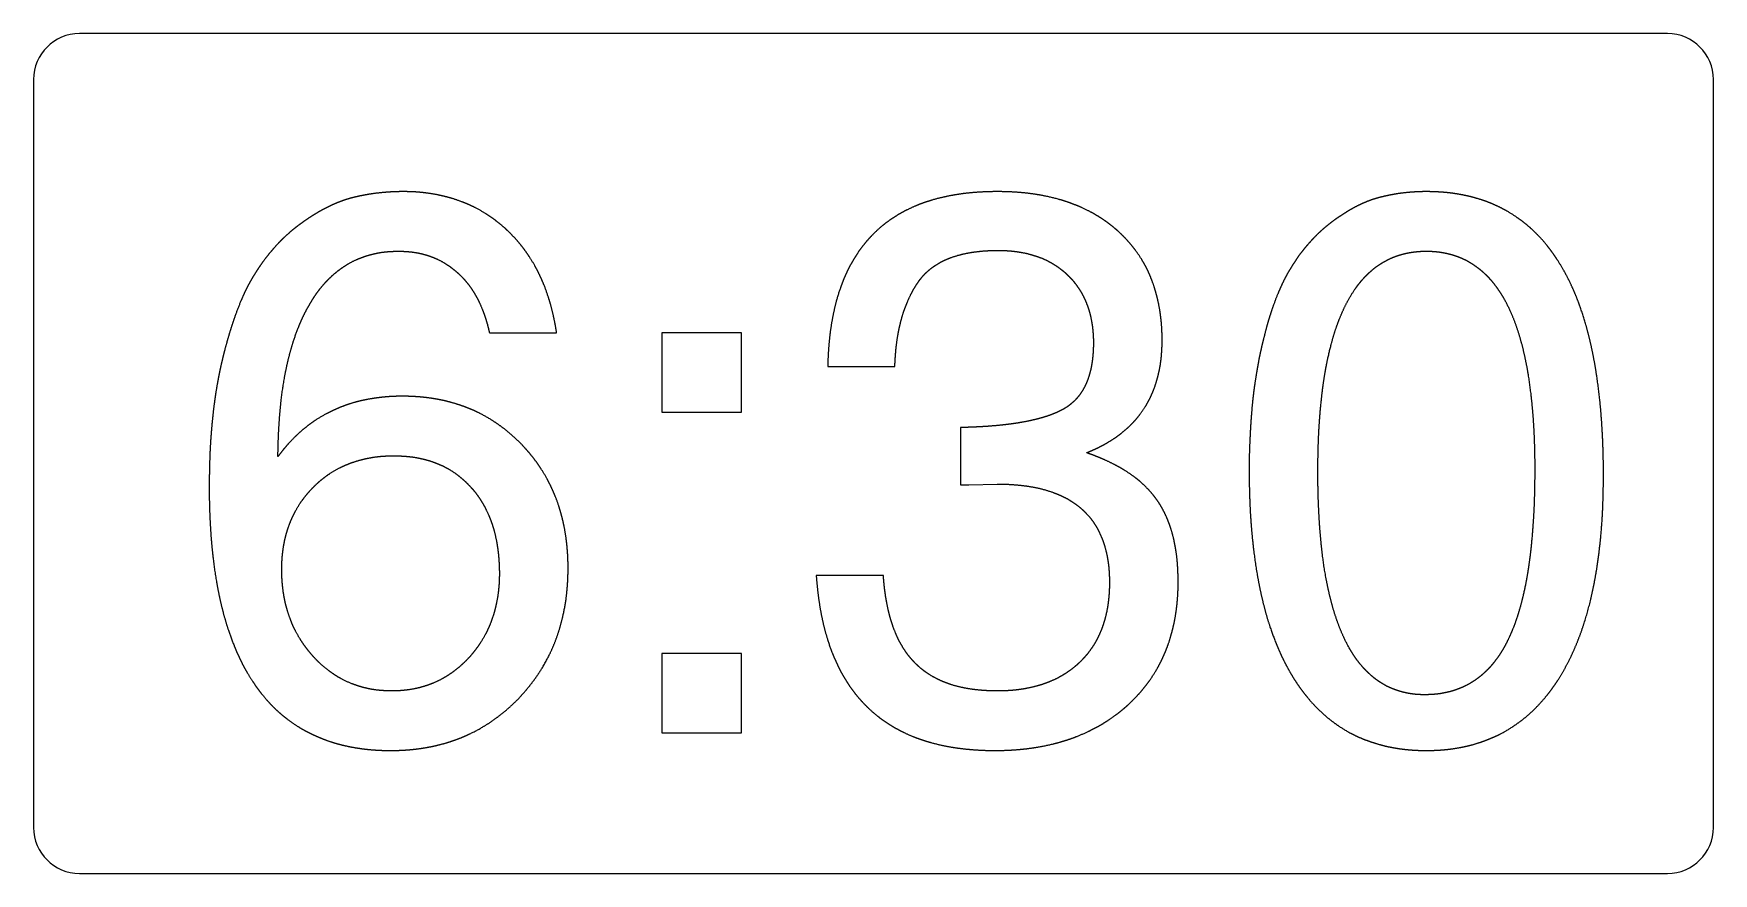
# Model space of a CAD drawing. Header units: metres. Extents: x -55 to 55, y -28 to 28.
import ezdxf

# ---------------------------------------------------------------- set-up
doc = ezdxf.new("R2010")
doc.units = ezdxf.units.M

msp = doc.modelspace()

# ---------------------------------------------------------------- linework, layer by layer
for p, q in [((52, 27.5, 2), (-52, 27.5, 2)), ((-55, 24.5, 2), (-55, -24.5, 2)), ((55, -24.5, 2), (55, 24.5, 2)), ((-25.15, 7.9, 2), (-20.75, 7.9, 2)), ((-13.85, 7.9, 2), (-13.85, 2.7, 2)), ((-8.65, 7.9, 2), (-13.85, 7.9, 2)), ((-8.65, 2.7, 2), (-8.65, 7.9, 2)), ((-3, 5.7, 2), (1.4, 5.7, 2)), ((-13.85, 2.7, 2), (-8.65, 2.7, 2)), ((5.7, 1.7, 2), (5.7, -2.05, 2)), ((5.7, -2.05, 2), (6.25, -2.05, 2)), ((6.25, -2.05, 2), (8.1, -2, 2)), ((0.65, -8, 2), (-3.75, -8, 2)), ((-13.85, -13.1, 2), (-13.85, -18.3, 2)), ((-8.65, -13.1, 2), (-13.85, -13.1, 2)), ((-8.65, -18.3, 2), (-8.65, -13.1, 2)), ((-13.85, -18.3, 2), (-8.65, -18.3, 2)), ((-52, -27.5, 2), (52, -27.5, 2))]:
    msp.add_line(p, q)
for centre, start, end in [((-52, 24.5, 2), 90, 180), ((52, 24.5, 2), 0, 90), ((-52, -24.5, 2), 180, 270), ((52, -24.5, 2), -90, 0)]:
    msp.add_arc(centre, 3, start, end)
for points, degree, knots in [([(-34.12, 16.75, 2), (-34.29, 16.71, 2), (-34.45, 16.66, 2), (-34.61, 16.61, 2), (-34.77, 16.55, 2), (-35.1, 16.43, 2), (-35.26, 16.36, 2), (-35.43, 16.29, 2), (-35.59, 16.21, 2), (-35.93, 16.04, 2), (-36.1, 15.95, 2), (-36.27, 15.86, 2), (-36.44, 15.76, 2), (-36.78, 15.55, 2), (-36.96, 15.43, 2), (-37.13, 15.32, 2), (-37.3, 15.2, 2), (-37.47, 15.07, 2)], 5, [0, 0, 0, 0, 0, 0, 0.225751, 0.225751, 0.225751, 0.225751, 0.465954, 0.465954, 0.465954, 0.465954, 0.723797, 0.723797, 0.723797, 0.723797, 1, 1, 1, 1, 1, 1]), ([(-30.8, 17.15, 2), (-31.14, 17.15, 2), (-31.48, 17.14, 2), (-31.83, 17.12, 2), (-32.17, 17.09, 2), (-32.83, 17.01, 2), (-33.16, 16.96, 2), (-33.48, 16.9, 2), (-33.81, 16.83, 2), (-34.12, 16.75, 2)], 5, [0, 0, 0, 0, 0, 0, 0.508587, 0.508587, 0.508587, 0.508587, 1, 1, 1, 1, 1, 1]), ([(-24.07, 14.7, 2), (-24.38, 14.98, 2), (-24.71, 15.25, 2), (-25.05, 15.5, 2), (-25.4, 15.72, 2), (-26.05, 16.09, 2), (-26.34, 16.23, 2), (-26.63, 16.37, 2), (-26.94, 16.48, 2), (-27.56, 16.7, 2), (-27.88, 16.79, 2), (-28.2, 16.87, 2), (-28.53, 16.94, 2), (-29.24, 17.06, 2), (-29.63, 17.11, 2), (-30.02, 17.14, 2), (-30.41, 17.15, 2), (-30.8, 17.15, 2)], 5, [0, 0, 0, 0, 0, 0, 0.285916, 0.285916, 0.285916, 0.285916, 0.506861, 0.506861, 0.506861, 0.506861, 0.733695, 0.733695, 0.733695, 0.733695, 1, 1, 1, 1, 1, 1]), ([(8.1, 17.15, 2), (7.52, 17.15, 2), (6.93, 17.13, 2), (6.35, 17.09, 2), (5.77, 17.03, 2), (5.2, 16.93, 2), (4.62, 16.81, 2), (3.84, 16.6, 2), (3.62, 16.53, 2), (3.41, 16.46, 2), (3.19, 16.39, 2), (2.98, 16.31, 2), (2.77, 16.22, 2), (2.19, 15.96, 2), (1.83, 15.78, 2), (1.49, 15.58, 2), (1.15, 15.36, 2), (0.82, 15.13, 2), (0.51, 14.87, 2), (0.01, 14.4, 2), (-0.19, 14.2, 2), (-0.39, 13.99, 2), (-0.57, 13.77, 2), (-0.75, 13.54, 2), (-0.92, 13.31, 2), (-1.15, 12.95, 2), (-1.23, 12.83, 2), (-1.3, 12.71, 2), (-1.37, 12.59, 2), (-1.44, 12.47, 2), (-1.51, 12.35, 2), (-1.69, 12, 2), (-1.8, 11.77, 2), (-1.9, 11.55, 2), (-2, 11.31, 2), (-2.09, 11.08, 2), (-2.17, 10.84, 2), (-2.47, 9.93, 2), (-2.64, 9.24, 2), (-2.78, 8.54, 2), (-2.88, 7.83, 2), (-2.94, 7.12, 2), (-2.98, 6.41, 2), (-3, 5.7, 2)], 7, [0, 0, 0, 0, 0, 0, 0, 0, 0.224004, 0.224004, 0.224004, 0.224004, 0.224004, 0.224004, 0.311673, 0.311673, 0.311673, 0.311673, 0.311673, 0.311673, 0.465863, 0.465863, 0.465863, 0.465863, 0.465863, 0.465863, 0.576279, 0.576279, 0.576279, 0.576279, 0.576279, 0.576279, 0.630211, 0.630211, 0.630211, 0.630211, 0.630211, 0.630211, 0.726495, 0.726495, 0.726495, 0.726495, 0.726495, 0.726495, 1, 1, 1, 1, 1, 1, 1, 1]), ([(16.03, 14.55, 2), (15.98, 14.59, 2), (15.94, 14.63, 2), (15.9, 14.66, 2), (15.85, 14.7, 2), (15.81, 14.74, 2), (15.49, 15.01, 2), (15.2, 15.23, 2), (14.89, 15.43, 2), (14.58, 15.63, 2), (14.26, 15.8, 2), (13.59, 16.13, 2), (13.24, 16.28, 2), (12.88, 16.42, 2), (12.51, 16.54, 2), (12.14, 16.65, 2), (11.17, 16.89, 2), (10.56, 17, 2), (9.95, 17.08, 2), (9.33, 17.13, 2), (8.72, 17.15, 2), (8.1, 17.15, 2)], 6, [0, 0, 0, 0, 0, 0, 0, 0.039992, 0.039992, 0.039992, 0.039992, 0.039992, 0.296895, 0.296895, 0.296895, 0.296895, 0.296895, 0.567207, 0.567207, 0.567207, 0.567207, 0.567207, 1, 1, 1, 1, 1, 1, 1]), ([(33.08, 16.75, 2), (32.92, 16.71, 2), (32.77, 16.66, 2), (32.62, 16.61, 2), (32.47, 16.56, 2), (32.17, 16.44, 2), (32.02, 16.37, 2), (31.87, 16.3, 2), (31.71, 16.23, 2), (31.41, 16.07, 2), (31.25, 15.98, 2), (31.09, 15.89, 2), (30.94, 15.79, 2), (30.63, 15.59, 2), (30.47, 15.49, 2), (30.31, 15.38, 2), (30.15, 15.27, 2), (30, 15.15, 2)], 5, [0, 0, 0, 0, 0, 0, 0.228404, 0.228404, 0.228404, 0.228404, 0.469468, 0.469468, 0.469468, 0.469468, 0.726405, 0.726405, 0.726405, 0.726405, 1, 1, 1, 1, 1, 1]), ([(36.2, 17.15, 2), (35.88, 17.15, 2), (35.55, 17.14, 2), (35.23, 17.12, 2), (34.91, 17.09, 2), (34.29, 17.01, 2), (33.98, 16.96, 2), (33.68, 16.9, 2), (33.37, 16.83, 2), (33.08, 16.75, 2)], 5, [0, 0, 0, 0, 0, 0, 0.508803, 0.508803, 0.508803, 0.508803, 1, 1, 1, 1, 1, 1]), ([(47.8, -1.45, 2), (47.8, -0.62, 2), (47.79, 0.22, 2), (47.76, 1.05, 2), (47.71, 1.88, 2), (47.65, 2.71, 2), (47.57, 3.54, 2), (47.37, 5.05, 2), (47.27, 5.74, 2), (47.15, 6.42, 2), (47.01, 7.1, 2), (46.84, 7.77, 2), (46.66, 8.44, 2), (46.28, 9.61, 2), (46.1, 10.11, 2), (45.9, 10.61, 2), (45.68, 11.1, 2), (45.44, 11.58, 2), (45.18, 12.05, 2), (44.78, 12.69, 2), (44.65, 12.88, 2), (44.53, 13.07, 2), (44.39, 13.26, 2), (44.25, 13.44, 2), (44.11, 13.62, 2), (43.7, 14.11, 2), (43.41, 14.41, 2), (43.12, 14.7, 2), (42.81, 14.98, 2), (42.48, 15.23, 2), (42.14, 15.47, 2), (41.5, 15.87, 2), (41.2, 16.04, 2), (40.9, 16.19, 2), (40.59, 16.33, 2), (40.28, 16.46, 2), (39.96, 16.57, 2), (39.47, 16.72, 2), (39.31, 16.76, 2), (39.15, 16.81, 2), (38.98, 16.85, 2), (38.82, 16.88, 2), (38.65, 16.92, 2), (38.16, 17.01, 2), (37.84, 17.06, 2), (37.51, 17.1, 2), (37.19, 17.12, 2), (36.86, 17.14, 2), (36.53, 17.15, 2), (36.2, 17.15, 2)], 7, [0, 0, 0, 0, 0, 0, 0, 0, 0.235314, 0.235314, 0.235314, 0.235314, 0.235314, 0.235314, 0.430865, 0.430865, 0.430865, 0.430865, 0.430865, 0.430865, 0.582106, 0.582106, 0.582106, 0.582106, 0.582106, 0.582106, 0.646512, 0.646512, 0.646512, 0.646512, 0.646512, 0.646512, 0.763748, 0.763748, 0.763748, 0.763748, 0.763748, 0.763748, 0.859443, 0.859443, 0.859443, 0.859443, 0.859443, 0.859443, 0.907161, 0.907161, 0.907161, 0.907161, 0.907161, 0.907161, 1, 1, 1, 1, 1, 1, 1, 1]), ([(-37.47, 15.07, 2), (-37.65, 14.95, 2), (-37.83, 14.81, 2), (-38, 14.68, 2), (-38.17, 14.53, 2), (-38.5, 14.24, 2), (-38.66, 14.09, 2), (-38.82, 13.93, 2), (-38.98, 13.77, 2), (-39.28, 13.43, 2), (-39.43, 13.26, 2), (-39.58, 13.09, 2), (-39.72, 12.91, 2), (-40, 12.53, 2), (-40.14, 12.34, 2), (-40.27, 12.15, 2), (-40.4, 11.95, 2), (-40.52, 11.75, 2)], 5, [0, 0, 0, 0, 0, 0, 0.243058, 0.243058, 0.243058, 0.243058, 0.488871, 0.488871, 0.488871, 0.488871, 0.740796, 0.740796, 0.740796, 0.740796, 1, 1, 1, 1, 1, 1]), ([(-20.75, 7.9, 2), (-20.82, 8.37, 2), (-20.91, 8.84, 2), (-21.01, 9.31, 2), (-21.13, 9.77, 2), (-21.28, 10.23, 2), (-21.56, 11.01, 2), (-21.69, 11.33, 2), (-21.84, 11.66, 2), (-21.99, 11.97, 2), (-22.16, 12.28, 2), (-22.52, 12.87, 2), (-22.71, 13.15, 2), (-22.9, 13.43, 2), (-23.11, 13.69, 2), (-23.33, 13.95, 2), (-23.65, 14.28, 2), (-23.73, 14.37, 2), (-23.81, 14.45, 2), (-23.9, 14.54, 2), (-23.99, 14.62, 2), (-24.07, 14.7, 2)], 6, [0, 0, 0, 0, 0, 0, 0, 0.370517, 0.370517, 0.370517, 0.370517, 0.370517, 0.644444, 0.644444, 0.644444, 0.644444, 0.644444, 0.907074, 0.907074, 0.907074, 0.907074, 0.907074, 1, 1, 1, 1, 1, 1, 1]), ([(18.9, 7.4, 2), (18.9, 7.8, 2), (18.89, 8.2, 2), (18.86, 8.6, 2), (18.82, 9, 2), (18.75, 9.39, 2), (18.64, 9.98, 2), (18.59, 10.18, 2), (18.54, 10.37, 2), (18.49, 10.56, 2), (18.43, 10.76, 2), (18.25, 11.31, 2), (18.11, 11.68, 2), (17.95, 12.03, 2), (17.77, 12.38, 2), (17.57, 12.71, 2), (17.16, 13.31, 2), (16.96, 13.58, 2), (16.74, 13.84, 2), (16.51, 14.09, 2), (16.27, 14.32, 2), (16.03, 14.55, 2)], 6, [0, 0, 0, 0, 0, 0, 0, 0.301735, 0.301735, 0.301735, 0.301735, 0.301735, 0.452447, 0.452447, 0.452447, 0.452447, 0.452447, 0.746317, 0.746317, 0.746317, 0.746317, 0.746317, 1, 1, 1, 1, 1, 1, 1]), ([(30, 15.15, 2), (29.84, 15.03, 2), (29.68, 14.9, 2), (29.52, 14.77, 2), (29.37, 14.64, 2), (29.07, 14.36, 2), (28.93, 14.22, 2), (28.78, 14.07, 2), (28.65, 13.92, 2), (28.37, 13.61, 2), (28.23, 13.44, 2), (28.1, 13.28, 2), (27.97, 13.11, 2), (27.72, 12.76, 2), (27.6, 12.58, 2), (27.48, 12.4, 2), (27.36, 12.21, 2), (27.25, 12.02, 2)], 5, [0, 0, 0, 0, 0, 0, 0.241768, 0.241768, 0.241768, 0.241768, 0.487184, 0.487184, 0.487184, 0.487184, 0.739561, 0.739561, 0.739561, 0.739561, 1, 1, 1, 1, 1, 1]), ([(-36.92, 9.77, 2), (-36.79, 10, 2), (-36.65, 10.23, 2), (-36.5, 10.45, 2), (-36.35, 10.66, 2), (-36.18, 10.87, 2), (-35.92, 11.17, 2), (-35.83, 11.27, 2), (-35.74, 11.37, 2), (-35.64, 11.46, 2), (-35.54, 11.56, 2), (-35.24, 11.83, 2), (-35.03, 12, 2), (-34.82, 12.16, 2), (-34.59, 12.31, 2), (-34.36, 12.45, 2), (-33.82, 12.72, 2), (-33.51, 12.85, 2), (-33.2, 12.96, 2), (-32.88, 13.05, 2), (-32.55, 13.12, 2), (-32.04, 13.2, 2), (-31.85, 13.22, 2), (-31.66, 13.23, 2), (-31.48, 13.24, 2), (-31.29, 13.25, 2), (-31.1, 13.25, 2)], 6, [0, 0, 0, 0, 0, 0, 0, 0.221515, 0.221515, 0.221515, 0.221515, 0.221515, 0.335659, 0.335659, 0.335659, 0.335659, 0.335659, 0.562308, 0.562308, 0.562308, 0.562308, 0.562308, 0.842461, 0.842461, 0.842461, 0.842461, 0.842461, 1, 1, 1, 1, 1, 1, 1]), ([(-31.1, 13.25, 2), (-30.92, 13.25, 2), (-30.75, 13.24, 2), (-30.57, 13.23, 2), (-30.4, 13.22, 2), (-30.22, 13.2, 2), (-29.74, 13.12, 2), (-29.44, 13.06, 2), (-29.15, 12.97, 2), (-28.86, 12.87, 2), (-28.58, 12.74, 2), (-28.11, 12.49, 2), (-27.93, 12.38, 2), (-27.75, 12.26, 2), (-27.58, 12.13, 2), (-27.41, 11.99, 2), (-27.25, 11.85, 2)], 6, [0, 0, 0, 0, 0, 0, 0, 0.251093, 0.251093, 0.251093, 0.251093, 0.251093, 0.691085, 0.691085, 0.691085, 0.691085, 0.691085, 1, 1, 1, 1, 1, 1, 1]), ([(2.93, 11.22, 2), (2.97, 11.29, 2), (3.01, 11.35, 2), (3.06, 11.41, 2), (3.11, 11.47, 2), (3.16, 11.53, 2), (3.38, 11.79, 2), (3.56, 11.96, 2), (3.76, 12.13, 2), (3.97, 12.28, 2), (4.19, 12.41, 2), (4.55, 12.61, 2), (4.69, 12.68, 2), (4.83, 12.74, 2), (4.98, 12.8, 2), (5.12, 12.85, 2), (5.73, 13.05, 2), (6.21, 13.16, 2), (6.69, 13.23, 2), (7.18, 13.28, 2), (7.66, 13.3, 2), (8.15, 13.3, 2)], 6, [0, 0, 0, 0, 0, 0, 0, 0.07998, 0.07998, 0.07998, 0.07998, 0.07998, 0.343223, 0.343223, 0.343223, 0.343223, 0.343223, 0.503067, 0.503067, 0.503067, 0.503067, 0.503067, 1, 1, 1, 1, 1, 1, 1]), ([(8.15, 13.3, 2), (8.46, 13.3, 2), (8.76, 13.29, 2), (9.07, 13.27, 2), (9.37, 13.23, 2), (9.67, 13.18, 2), (10.18, 13.07, 2), (10.38, 13.01, 2), (10.59, 12.95, 2), (10.79, 12.88, 2), (10.99, 12.81, 2), (11.37, 12.64, 2), (11.55, 12.55, 2), (11.72, 12.45, 2), (11.9, 12.34, 2), (12.06, 12.23, 2), (12.31, 12.04, 2), (12.4, 11.97, 2), (12.48, 11.9, 2), (12.57, 11.83, 2), (12.65, 11.75, 2), (12.73, 11.67, 2)], 6, [0, 0, 0, 0, 0, 0, 0, 0.366864, 0.366864, 0.366864, 0.366864, 0.366864, 0.622913, 0.622913, 0.622913, 0.622913, 0.622913, 0.867292, 0.867292, 0.867292, 0.867292, 0.867292, 1, 1, 1, 1, 1, 1, 1]), ([(29.1, -1.2, 2), (29.1, -0.58, 2), (29.11, 0.04, 2), (29.12, 0.66, 2), (29.15, 1.28, 2), (29.18, 1.89, 2), (29.23, 2.51, 2), (29.34, 3.64, 2), (29.4, 4.16, 2), (29.46, 4.67, 2), (29.54, 5.18, 2), (29.63, 5.69, 2), (29.74, 6.2, 2), (30, 7.28, 2), (30.15, 7.85, 2), (30.34, 8.42, 2), (30.54, 8.97, 2), (30.79, 9.52, 2), (31.06, 10.04, 2), (31.48, 10.69, 2), (31.58, 10.84, 2), (31.68, 10.98, 2), (31.79, 11.12, 2), (31.9, 11.26, 2), (32.02, 11.39, 2), (32.2, 11.59, 2), (32.27, 11.66, 2), (32.33, 11.72, 2), (32.4, 11.79, 2), (32.47, 11.85, 2), (32.54, 11.91, 2), (32.75, 12.1, 2), (32.9, 12.22, 2), (33.05, 12.33, 2), (33.21, 12.43, 2), (33.38, 12.53, 2), (33.54, 12.62, 2), (33.92, 12.81, 2), (34.14, 12.9, 2), (34.36, 12.98, 2), (34.59, 13.05, 2), (34.82, 13.11, 2), (35.05, 13.15, 2), (35.41, 13.2, 2), (35.54, 13.22, 2), (35.67, 13.23, 2), (35.8, 13.24, 2), (35.94, 13.25, 2), (36.07, 13.25, 2), (36.2, 13.25, 2)], 7, [0, 0, 0, 0, 0, 0, 0, 0, 0.241845, 0.241845, 0.241845, 0.241845, 0.241845, 0.241845, 0.44435, 0.44435, 0.44435, 0.44435, 0.44435, 0.44435, 0.676138, 0.676138, 0.676138, 0.676138, 0.676138, 0.676138, 0.745349, 0.745349, 0.745349, 0.745349, 0.745349, 0.745349, 0.782054, 0.782054, 0.782054, 0.782054, 0.782054, 0.782054, 0.856303, 0.856303, 0.856303, 0.856303, 0.856303, 0.856303, 0.948398, 0.948398, 0.948398, 0.948398, 0.948398, 0.948398, 1, 1, 1, 1, 1, 1, 1, 1]), ([(36.2, 13.25, 2), (36.32, 13.25, 2), (36.43, 13.25, 2), (36.55, 13.24, 2), (36.67, 13.24, 2), (36.78, 13.23, 2), (36.9, 13.22, 2), (37.02, 13.2, 2), (37.34, 13.15, 2), (37.55, 13.11, 2), (37.75, 13.07, 2), (37.96, 13.01, 2), (38.16, 12.94, 2), (38.35, 12.87, 2), (38.55, 12.78, 2), (38.9, 12.61, 2), (39.06, 12.52, 2), (39.22, 12.42, 2), (39.38, 12.31, 2), (39.53, 12.2, 2), (39.68, 12.09, 2), (39.82, 11.97, 2), (40.03, 11.77, 2), (40.1, 11.71, 2), (40.17, 11.64, 2), (40.23, 11.57, 2), (40.3, 11.5, 2), (40.37, 11.43, 2), (40.43, 11.36, 2), (40.62, 11.13, 2), (40.74, 10.97, 2), (40.86, 10.81, 2), (40.97, 10.64, 2), (41.08, 10.48, 2), (41.19, 10.31, 2), (41.29, 10.13, 2), (41.72, 9.33, 2), (42, 8.68, 2), (42.23, 8.01, 2), (42.43, 7.33, 2), (42.6, 6.64, 2), (42.74, 5.95, 2), (42.86, 5.25, 2), (43.05, 3.85, 2), (43.13, 3.16, 2), (43.19, 2.46, 2), (43.24, 1.76, 2), (43.27, 1.06, 2), (43.29, 0.35, 2), (43.3, -0.35, 2), (43.3, -1.05, 2)], 8, [0, 0, 0, 0, 0, 0, 0, 0, 0, 0.052743, 0.052743, 0.052743, 0.052743, 0.052743, 0.052743, 0.052743, 0.14756, 0.14756, 0.14756, 0.14756, 0.14756, 0.14756, 0.14756, 0.231892, 0.231892, 0.231892, 0.231892, 0.231892, 0.231892, 0.231892, 0.27539, 0.27539, 0.27539, 0.27539, 0.27539, 0.27539, 0.27539, 0.365513, 0.365513, 0.365513, 0.365513, 0.365513, 0.365513, 0.365513, 0.684255, 0.684255, 0.684255, 0.684255, 0.684255, 0.684255, 0.684255, 1, 1, 1, 1, 1, 1, 1, 1, 1]), ([(-40.52, 11.75, 2), (-40.73, 11.42, 2), (-40.93, 11.07, 2), (-41.11, 10.72, 2), (-41.27, 10.36, 2), (-41.43, 9.99, 2), (-41.75, 9.18, 2), (-41.91, 8.73, 2), (-42.06, 8.28, 2), (-42.2, 7.82, 2), (-42.33, 7.36, 2), (-42.49, 6.77, 2), (-42.52, 6.64, 2), (-42.56, 6.51, 2), (-42.59, 6.38, 2), (-42.62, 6.25, 2), (-42.65, 6.12, 2)], 6, [0, 0, 0, 0, 0, 0, 0, 0.394763, 0.394763, 0.394763, 0.394763, 0.394763, 0.86826, 0.86826, 0.86826, 0.86826, 0.86826, 1, 1, 1, 1, 1, 1, 1]), ([(-27.25, 11.85, 2), (-27.09, 11.71, 2), (-26.94, 11.56, 2), (-26.8, 11.41, 2), (-26.66, 11.24, 2), (-26.53, 11.08, 2), (-26.28, 10.73, 2), (-26.16, 10.54, 2), (-26.05, 10.35, 2), (-25.94, 10.16, 2), (-25.84, 9.96, 2), (-25.62, 9.46, 2), (-25.5, 9.16, 2), (-25.39, 8.85, 2), (-25.3, 8.54, 2), (-25.22, 8.22, 2), (-25.15, 7.9, 2)], 6, [0, 0, 0, 0, 0, 0, 0, 0.279272, 0.279272, 0.279272, 0.279272, 0.279272, 0.570674, 0.570674, 0.570674, 0.570674, 0.570674, 1, 1, 1, 1, 1, 1, 1]), ([(1.4, 5.7, 2), (1.41, 6.04, 2), (1.43, 6.38, 2), (1.46, 6.72, 2), (1.49, 7.06, 2), (1.59, 7.71, 2), (1.64, 8.01, 2), (1.7, 8.31, 2), (1.78, 8.61, 2), (1.93, 9.16, 2), (2.02, 9.41, 2), (2.11, 9.66, 2), (2.21, 9.91, 2), (2.42, 10.37, 2), (2.53, 10.59, 2), (2.65, 10.81, 2), (2.78, 11.02, 2), (2.93, 11.22, 2)], 5, [0, 0, 0, 0, 0, 0, 0.292977, 0.292977, 0.292977, 0.292977, 0.558528, 0.558528, 0.558528, 0.558528, 0.785471, 0.785471, 0.785471, 0.785471, 1, 1, 1, 1, 1, 1]), ([(12.73, 11.67, 2), (12.84, 11.56, 2), (12.96, 11.44, 2), (13.07, 11.32, 2), (13.17, 11.19, 2), (13.27, 11.06, 2), (13.47, 10.77, 2), (13.57, 10.61, 2), (13.67, 10.45, 2), (13.75, 10.29, 2), (13.83, 10.12, 2), (13.98, 9.76, 2), (14.05, 9.58, 2), (14.11, 9.4, 2), (14.16, 9.21, 2), (14.21, 9.02, 2), (14.3, 8.57, 2), (14.34, 8.31, 2), (14.37, 8.05, 2), (14.39, 7.78, 2), (14.4, 7.52, 2), (14.4, 7.25, 2)], 6, [0, 0, 0, 0, 0, 0, 0, 0.203237, 0.203237, 0.203237, 0.203237, 0.203237, 0.434392, 0.434392, 0.434392, 0.434392, 0.434392, 0.674502, 0.674502, 0.674502, 0.674502, 0.674502, 1, 1, 1, 1, 1, 1, 1]), ([(27.25, 12.02, 2), (27.07, 11.72, 2), (26.9, 11.42, 2), (26.75, 11.1, 2), (26.61, 10.78, 2), (26.47, 10.45, 2), (26.19, 9.73, 2), (26.05, 9.33, 2), (25.92, 8.93, 2), (25.8, 8.52, 2), (25.69, 8.11, 2), (25.55, 7.53, 2), (25.5, 7.37, 2), (25.46, 7.2, 2), (25.42, 7.03, 2), (25.39, 6.87, 2), (25.35, 6.7, 2)], 6, [0, 0, 0, 0, 0, 0, 0, 0.373277, 0.373277, 0.373277, 0.373277, 0.373277, 0.819881, 0.819881, 0.819881, 0.819881, 0.819881, 1, 1, 1, 1, 1, 1, 1]), ([(-39, -0.2, 2), (-38.99, 0.55, 2), (-38.97, 1.3, 2), (-38.93, 2.05, 2), (-38.87, 2.8, 2), (-38.79, 3.54, 2), (-38.59, 4.9, 2), (-38.48, 5.51, 2), (-38.35, 6.11, 2), (-38.19, 6.72, 2), (-38.01, 7.31, 2), (-37.68, 8.22, 2), (-37.55, 8.54, 2), (-37.41, 8.86, 2), (-37.26, 9.17, 2), (-37.1, 9.48, 2), (-36.92, 9.77, 2)], 6, [0, 0, 0, 0, 0, 0, 0, 0.436123, 0.436123, 0.436123, 0.436123, 0.436123, 0.79762, 0.79762, 0.79762, 0.79762, 0.79762, 1, 1, 1, 1, 1, 1, 1]), ([(14.4, 7.25, 2), (14.4, 6.88, 2), (14.38, 6.51, 2), (14.35, 6.14, 2), (14.3, 5.78, 2), (14.22, 5.42, 2), (14.07, 4.95, 2), (14.03, 4.83, 2), (13.98, 4.71, 2), (13.93, 4.59, 2), (13.88, 4.48, 2), (13.73, 4.18, 2), (13.62, 4, 2), (13.5, 3.83, 2), (13.37, 3.66, 2), (13.23, 3.51, 2), (12.97, 3.28, 2), (12.87, 3.19, 2), (12.77, 3.11, 2), (12.65, 3.03, 2), (12.54, 2.96, 2), (12.43, 2.9, 2)], 6, [0, 0, 0, 0, 0, 0, 0, 0.438178, 0.438178, 0.438178, 0.438178, 0.438178, 0.588616, 0.588616, 0.588616, 0.588616, 0.588616, 0.84022, 0.84022, 0.84022, 0.84022, 0.84022, 1, 1, 1, 1, 1, 1, 1]), ([(13.95, 0.05, 2), (14.24, 0.16, 2), (14.52, 0.29, 2), (14.8, 0.42, 2), (15.08, 0.56, 2), (15.34, 0.72, 2), (15.74, 0.97, 2), (15.87, 1.06, 2), (15.99, 1.15, 2), (16.12, 1.24, 2), (16.24, 1.34, 2), (16.6, 1.63, 2), (16.82, 1.84, 2), (17.04, 2.05, 2), (17.24, 2.28, 2), (17.43, 2.52, 2), (17.78, 3.03, 2), (17.95, 3.3, 2), (18.1, 3.58, 2), (18.23, 3.87, 2), (18.35, 4.16, 2), (18.5, 4.62, 2), (18.55, 4.77, 2), (18.6, 4.93, 2), (18.64, 5.09, 2), (18.67, 5.25, 2), (18.78, 5.73, 2), (18.83, 6.06, 2), (18.86, 6.4, 2), (18.89, 6.73, 2), (18.9, 7.07, 2), (18.9, 7.4, 2)], 6, [0, 0, 0, 0, 0, 0, 0, 0.195096, 0.195096, 0.195096, 0.195096, 0.195096, 0.293819, 0.293819, 0.293819, 0.293819, 0.293819, 0.48653, 0.48653, 0.48653, 0.48653, 0.48653, 0.686005, 0.686005, 0.686005, 0.686005, 0.686005, 0.78905, 0.78905, 0.78905, 0.78905, 0.78905, 1, 1, 1, 1, 1, 1, 1]), ([(25.35, 6.7, 2), (25.27, 6.35, 2), (25.2, 5.99, 2), (25.14, 5.64, 2), (25.08, 5.28, 2), (24.96, 4.55, 2), (24.91, 4.17, 2), (24.86, 3.8, 2), (24.82, 3.42, 2), (24.75, 2.63, 2), (24.72, 2.23, 2), (24.69, 1.82, 2), (24.67, 1.42, 2), (24.63, 0.58, 2), (24.61, 0.15, 2), (24.6, -0.29, 2), (24.6, -0.72, 2), (24.6, -1.15, 2)], 5, [0, 0, 0, 0, 0, 0, 0.228644, 0.228644, 0.228644, 0.228644, 0.469766, 0.469766, 0.469766, 0.469766, 0.726977, 0.726977, 0.726977, 0.726977, 1, 1, 1, 1, 1, 1]), ([(-42.65, 6.12, 2), (-42.74, 5.75, 2), (-42.82, 5.38, 2), (-42.89, 5.01, 2), (-42.96, 4.64, 2), (-43.09, 3.86, 2), (-43.15, 3.47, 2), (-43.2, 3.07, 2), (-43.25, 2.67, 2), (-43.33, 1.84, 2), (-43.37, 1.41, 2), (-43.4, 0.99, 2), (-43.43, 0.56, 2), (-43.47, -0.33, 2), (-43.48, -0.78, 2), (-43.49, -1.24, 2), (-43.5, -1.69, 2), (-43.5, -2.15, 2)], 5, [0, 0, 0, 0, 0, 0, 0.228573, 0.228573, 0.228573, 0.228573, 0.469594, 0.469594, 0.469594, 0.469594, 0.726795, 0.726795, 0.726795, 0.726795, 1, 1, 1, 1, 1, 1]), ([(-30.85, 3.75, 2), (-31.21, 3.75, 2), (-31.56, 3.74, 2), (-31.92, 3.72, 2), (-32.27, 3.68, 2), (-32.62, 3.63, 2), (-33.16, 3.54, 2), (-33.34, 3.5, 2), (-33.53, 3.46, 2), (-33.71, 3.42, 2), (-33.9, 3.37, 2), (-34.44, 3.21, 2), (-34.81, 3.08, 2), (-35.16, 2.94, 2), (-35.51, 2.78, 2), (-35.85, 2.6, 2), (-36.54, 2.19, 2), (-36.9, 1.95, 2), (-37.23, 1.69, 2), (-37.56, 1.42, 2), (-37.86, 1.12, 2), (-38.31, 0.65, 2), (-38.45, 0.49, 2), (-38.6, 0.32, 2), (-38.73, 0.15, 2), (-38.87, -0.02, 2), (-39, -0.2, 2)], 6, [0, 0, 0, 0, 0, 0, 0, 0.225797, 0.225797, 0.225797, 0.225797, 0.225797, 0.346353, 0.346353, 0.346353, 0.346353, 0.346353, 0.590221, 0.590221, 0.590221, 0.590221, 0.590221, 0.85986, 0.85986, 0.85986, 0.85986, 0.85986, 1, 1, 1, 1, 1, 1, 1]), ([(-23.05, 0.6, 2), (-23.41, 0.98, 2), (-23.8, 1.33, 2), (-24.21, 1.67, 2), (-24.63, 1.97, 2), (-25.08, 2.25, 2), (-25.88, 2.69, 2), (-26.24, 2.86, 2), (-26.6, 3.01, 2), (-26.97, 3.14, 2), (-27.35, 3.26, 2), (-27.91, 3.41, 2), (-28.09, 3.46, 2), (-28.28, 3.5, 2), (-28.46, 3.53, 2), (-28.65, 3.57, 2), (-29.17, 3.65, 2), (-29.5, 3.69, 2), (-29.84, 3.72, 2), (-30.17, 3.74, 2), (-30.51, 3.75, 2), (-30.85, 3.75, 2)], 6, [0, 0, 0, 0, 0, 0, 0, 0.363286, 0.363286, 0.363286, 0.363286, 0.363286, 0.635368, 0.635368, 0.635368, 0.635368, 0.635368, 0.766303, 0.766303, 0.766303, 0.766303, 0.766303, 1, 1, 1, 1, 1, 1, 1]), ([(12.43, 2.9, 2), (12.26, 2.81, 2), (12.09, 2.72, 2), (11.91, 2.65, 2), (11.74, 2.57, 2), (11.56, 2.51, 2), (11.16, 2.38, 2), (10.94, 2.31, 2), (10.72, 2.25, 2), (10.49, 2.2, 2), (10.27, 2.15, 2), (9.72, 2.04, 2), (9.39, 1.98, 2), (9.06, 1.94, 2), (8.73, 1.89, 2), (8.4, 1.86, 2), (7.68, 1.79, 2), (7.28, 1.76, 2), (6.89, 1.74, 2), (6.49, 1.72, 2), (6.1, 1.71, 2), (5.7, 1.7, 2)], 6, [0, 0, 0, 0, 0, 0, 0, 0.167639, 0.167639, 0.167639, 0.167639, 0.167639, 0.368423, 0.368423, 0.368423, 0.368423, 0.368423, 0.6568, 0.6568, 0.6568, 0.6568, 0.6568, 1, 1, 1, 1, 1, 1, 1]), ([(-20, -7.5, 2), (-20, -7.09, 2), (-20.01, -6.69, 2), (-20.04, -6.28, 2), (-20.08, -5.88, 2), (-20.13, -5.47, 2), (-20.26, -4.74, 2), (-20.33, -4.42, 2), (-20.41, -4.09, 2), (-20.5, -3.77, 2), (-20.6, -3.45, 2), (-20.82, -2.83, 2), (-20.95, -2.53, 2), (-21.08, -2.23, 2), (-21.22, -1.94, 2), (-21.37, -1.66, 2), (-21.75, -1.02, 2), (-21.98, -0.67, 2), (-22.22, -0.34, 2), (-22.48, -0.01, 2), (-22.76, 0.3, 2), (-23.05, 0.6, 2)], 6, [0, 0, 0, 0, 0, 0, 0, 0.274061, 0.274061, 0.274061, 0.274061, 0.274061, 0.500702, 0.500702, 0.500702, 0.500702, 0.500702, 0.718946, 0.718946, 0.718946, 0.718946, 0.718946, 1, 1, 1, 1, 1, 1, 1]), ([(18.55, -3.03, 2), (18.41, -2.83, 2), (18.26, -2.64, 2), (18.1, -2.45, 2), (17.93, -2.28, 2), (17.57, -1.93, 2), (17.38, -1.76, 2), (17.18, -1.6, 2), (16.97, -1.45, 2), (16.51, -1.14, 2), (16.26, -0.98, 2), (16, -0.84, 2), (15.74, -0.7, 2), (15.17, -0.43, 2), (14.87, -0.3, 2), (14.57, -0.17, 2), (14.26, -0.06, 2), (13.95, 0.05, 2)], 5, [0, 0, 0, 0, 0, 0, 0.216715, 0.216715, 0.216715, 0.216715, 0.445715, 0.445715, 0.445715, 0.445715, 0.708882, 0.708882, 0.708882, 0.708882, 1, 1, 1, 1, 1, 1]), ([(-36.7, -2.23, 2), (-36.44, -1.96, 2), (-36.17, -1.72, 2), (-35.88, -1.49, 2), (-35.58, -1.29, 2), (-34.97, -0.94, 2), (-34.67, -0.79, 2), (-34.36, -0.66, 2), (-34.04, -0.55, 2), (-33.55, -0.41, 2), (-33.39, -0.37, 2), (-33.23, -0.33, 2), (-33.07, -0.3, 2), (-32.61, -0.22, 2), (-32.31, -0.18, 2), (-32.01, -0.16, 2), (-31.7, -0.15, 2), (-31.4, -0.15, 2)], 5, [0, 0, 0, 0, 0, 0, 0.312671, 0.312671, 0.312671, 0.312671, 0.600473, 0.600473, 0.600473, 0.600473, 0.741499, 0.741499, 0.741499, 0.741499, 1, 1, 1, 1, 1, 1]), ([(-31.4, -0.15, 2), (-31.13, -0.15, 2), (-30.87, -0.16, 2), (-30.6, -0.18, 2), (-30.34, -0.2, 2), (-30.07, -0.24, 2), (-29.68, -0.32, 2), (-29.54, -0.35, 2), (-29.41, -0.38, 2), (-29.28, -0.41, 2), (-29.15, -0.45, 2), (-28.76, -0.58, 2), (-28.51, -0.67, 2), (-28.26, -0.78, 2), (-28.02, -0.9, 2), (-27.78, -1.03, 2), (-27.34, -1.33, 2), (-27.12, -1.48, 2), (-26.91, -1.65, 2), (-26.72, -1.84, 2), (-26.53, -2.03, 2), (-26.35, -2.23, 2)], 6, [0, 0, 0, 0, 0, 0, 0, 0.283055, 0.283055, 0.283055, 0.283055, 0.283055, 0.427946, 0.427946, 0.427946, 0.427946, 0.427946, 0.715452, 0.715452, 0.715452, 0.715452, 0.715452, 1, 1, 1, 1, 1, 1, 1]), ([(43.3, -1.05, 2), (43.3, -1.67, 2), (43.29, -2.28, 2), (43.28, -2.9, 2), (43.26, -3.51, 2), (43.23, -4.13, 2), (43.18, -4.74, 2), (43.09, -5.86, 2), (43.04, -6.37, 2), (42.98, -6.87, 2), (42.91, -7.38, 2), (42.83, -7.88, 2), (42.74, -8.38, 2), (42.53, -9.37, 2), (42.41, -9.86, 2), (42.28, -10.34, 2), (42.13, -10.82, 2), (41.96, -11.29, 2), (41.77, -11.75, 2), (41.55, -12.2, 2)], 7, [0, 0, 0, 0, 0, 0, 0, 0, 0.378087, 0.378087, 0.378087, 0.378087, 0.378087, 0.378087, 0.691903, 0.691903, 0.691903, 0.691903, 0.691903, 0.691903, 1, 1, 1, 1, 1, 1, 1, 1]), ([(-43.5, -2.15, 2), (-43.5, -2.95, 2), (-43.49, -3.74, 2), (-43.45, -4.54, 2), (-43.41, -5.33, 2), (-43.34, -6.13, 2), (-43.25, -6.92, 2), (-43.04, -8.36, 2), (-42.92, -9.01, 2), (-42.79, -9.66, 2), (-42.64, -10.3, 2), (-42.46, -10.94, 2), (-42.26, -11.57, 2), (-41.88, -12.57, 2), (-41.73, -12.94, 2), (-41.57, -13.31, 2), (-41.39, -13.68, 2), (-41.2, -14.04, 2), (-41, -14.39, 2), (-40.67, -14.9, 2), (-40.56, -15.07, 2), (-40.45, -15.24, 2), (-40.34, -15.4, 2), (-40.22, -15.56, 2), (-40.09, -15.71, 2), (-39.72, -16.16, 2), (-39.47, -16.45, 2), (-39.2, -16.72, 2), (-38.92, -16.98, 2), (-38.63, -17.22, 2), (-38.33, -17.45, 2), (-37.7, -17.88, 2), (-37.38, -18.08, 2), (-37.05, -18.26, 2), (-36.71, -18.43, 2), (-36.36, -18.58, 2), (-36.01, -18.72, 2), (-35.47, -18.9, 2), (-35.29, -18.96, 2), (-35.1, -19.01, 2), (-34.91, -19.06, 2), (-34.73, -19.11, 2), (-34.54, -19.15, 2), (-33.96, -19.27, 2), (-33.57, -19.33, 2), (-33.18, -19.38, 2), (-32.78, -19.42, 2), (-32.39, -19.44, 2), (-31.99, -19.45, 2), (-31.6, -19.45, 2)], 7, [0, 0, 0, 0, 0, 0, 0, 0, 0.233405, 0.233405, 0.233405, 0.233405, 0.233405, 0.233405, 0.427231, 0.427231, 0.427231, 0.427231, 0.427231, 0.427231, 0.54639, 0.54639, 0.54639, 0.54639, 0.54639, 0.54639, 0.604936, 0.604936, 0.604936, 0.604936, 0.604936, 0.604936, 0.716585, 0.716585, 0.716585, 0.716585, 0.716585, 0.716585, 0.82739, 0.82739, 0.82739, 0.82739, 0.82739, 0.82739, 0.884124, 0.884124, 0.884124, 0.884124, 0.884124, 0.884124, 1, 1, 1, 1, 1, 1, 1, 1]), ([(8.1, -2, 2), (8.69, -2, 2), (9.28, -2.03, 2), (9.87, -2.08, 2), (10.45, -2.17, 2), (11.03, -2.3, 2), (11.76, -2.55, 2), (11.94, -2.61, 2), (12.11, -2.68, 2), (12.28, -2.76, 2), (12.45, -2.84, 2), (12.71, -2.97, 2), (12.79, -3.02, 2), (12.88, -3.08, 2), (12.97, -3.13, 2), (13.05, -3.19, 2), (13.31, -3.36, 2), (13.47, -3.48, 2), (13.63, -3.62, 2), (13.78, -3.76, 2), (13.92, -3.9, 2), (14.24, -4.26, 2), (14.4, -4.48, 2), (14.55, -4.7, 2), (14.69, -4.94, 2), (14.8, -5.18, 2), (14.97, -5.57, 2), (15.02, -5.71, 2), (15.07, -5.85, 2), (15.12, -5.99, 2), (15.16, -6.14, 2), (15.29, -6.64, 2), (15.36, -7, 2), (15.41, -7.36, 2), (15.44, -7.72, 2), (15.45, -8.09, 2), (15.45, -8.45, 2)], 6, [0, 0, 0, 0, 0, 0, 0, 0.315168, 0.315168, 0.315168, 0.315168, 0.315168, 0.415085, 0.415085, 0.415085, 0.415085, 0.415085, 0.469553, 0.469553, 0.469553, 0.469553, 0.469553, 0.579808, 0.579808, 0.579808, 0.579808, 0.579808, 0.724341, 0.724341, 0.724341, 0.724341, 0.724341, 0.805061, 0.805061, 0.805061, 0.805061, 0.805061, 1, 1, 1, 1, 1, 1, 1]), ([(24.6, -1.15, 2), (24.6, -2.01, 2), (24.62, -2.88, 2), (24.65, -3.74, 2), (24.7, -4.6, 2), (24.78, -5.46, 2), (24.88, -6.32, 2), (25.11, -7.88, 2), (25.23, -8.59, 2), (25.37, -9.29, 2), (25.54, -9.99, 2), (25.73, -10.68, 2), (25.95, -11.36, 2), (26.36, -12.44, 2), (26.53, -12.85, 2), (26.7, -13.25, 2), (26.89, -13.64, 2), (27.1, -14.03, 2), (27.32, -14.41, 2), (27.55, -14.78, 2)], 7, [0, 0, 0, 0, 0, 0, 0, 0, 0.427684, 0.427684, 0.427684, 0.427684, 0.427684, 0.427684, 0.783029, 0.783029, 0.783029, 0.783029, 0.783029, 0.783029, 1, 1, 1, 1, 1, 1, 1, 1]), ([(36.1, -15.8, 2), (35.99, -15.8, 2), (35.88, -15.8, 2), (35.77, -15.79, 2), (35.67, -15.79, 2), (35.56, -15.78, 2), (35.45, -15.77, 2), (35.34, -15.76, 2), (35.04, -15.71, 2), (34.84, -15.68, 2), (34.65, -15.63, 2), (34.46, -15.58, 2), (34.27, -15.52, 2), (34.09, -15.45, 2), (33.9, -15.37, 2), (33.56, -15.21, 2), (33.4, -15.12, 2), (33.24, -15.03, 2), (33.09, -14.93, 2), (32.94, -14.83, 2), (32.8, -14.72, 2), (32.66, -14.6, 2), (32.45, -14.41, 2), (32.38, -14.35, 2), (32.31, -14.28, 2), (32.25, -14.22, 2), (32.18, -14.15, 2), (32.12, -14.08, 2), (32.06, -14.01, 2), (31.87, -13.79, 2), (31.74, -13.64, 2), (31.62, -13.48, 2), (31.51, -13.32, 2), (31.4, -13.15, 2), (31.3, -12.99, 2), (31.2, -12.82, 2), (30.77, -12.04, 2), (30.49, -11.41, 2), (30.26, -10.77, 2), (30.05, -10.11, 2), (29.88, -9.44, 2), (29.74, -8.77, 2), (29.61, -8.09, 2), (29.39, -6.64, 2), (29.3, -5.87, 2), (29.23, -5.09, 2), (29.17, -4.31, 2), (29.14, -3.54, 2), (29.11, -2.76, 2), (29.1, -1.98, 2), (29.1, -1.2, 2)], 8, [0, 0, 0, 0, 0, 0, 0, 0, 0, 0.048483, 0.048483, 0.048483, 0.048483, 0.048483, 0.048483, 0.048483, 0.136435, 0.136435, 0.136435, 0.136435, 0.136435, 0.136435, 0.136435, 0.217777, 0.217777, 0.217777, 0.217777, 0.217777, 0.217777, 0.217777, 0.259732, 0.259732, 0.259732, 0.259732, 0.259732, 0.259732, 0.259732, 0.347486, 0.347486, 0.347486, 0.347486, 0.347486, 0.347486, 0.347486, 0.653576, 0.653576, 0.653576, 0.653576, 0.653576, 0.653576, 0.653576, 1, 1, 1, 1, 1, 1, 1, 1, 1]), ([(44.83, -14.83, 2), (45.19, -14.25, 2), (45.53, -13.65, 2), (45.83, -13.04, 2), (46.1, -12.4, 2), (46.33, -11.76, 2), (46.55, -11.11, 2), (46.96, -9.66, 2), (47.15, -8.86, 2), (47.3, -8.05, 2), (47.43, -7.23, 2), (47.54, -6.41, 2), (47.62, -5.59, 2), (47.72, -4.3, 2), (47.75, -3.82, 2), (47.77, -3.35, 2), (47.78, -2.87, 2), (47.79, -2.4, 2), (47.8, -1.92, 2), (47.8, -1.45, 2)], 7, [0, 0, 0, 0, 0, 0, 0, 0, 0.345202, 0.345202, 0.345202, 0.345202, 0.345202, 0.345202, 0.760905, 0.760905, 0.760905, 0.760905, 0.760905, 0.760905, 1, 1, 1, 1, 1, 1, 1, 1]), ([(-38.75, -7.6, 2), (-38.75, -7.28, 2), (-38.74, -6.95, 2), (-38.71, -6.63, 2), (-38.67, -6.31, 2), (-38.57, -5.73, 2), (-38.51, -5.46, 2), (-38.44, -5.21, 2), (-38.36, -4.95, 2), (-38.18, -4.46, 2), (-38.08, -4.22, 2), (-37.97, -3.98, 2), (-37.85, -3.76, 2), (-37.55, -3.25, 2), (-37.36, -2.98, 2), (-37.15, -2.71, 2), (-36.93, -2.46, 2), (-36.7, -2.23, 2)], 5, [0, 0, 0, 0, 0, 0, 0.273141, 0.273141, 0.273141, 0.273141, 0.499797, 0.499797, 0.499797, 0.499797, 0.717987, 0.717987, 0.717987, 0.717987, 1, 1, 1, 1, 1, 1]), ([(-26.35, -2.23, 2), (-26.31, -2.27, 2), (-26.27, -2.32, 2), (-26.23, -2.36, 2), (-26.19, -2.41, 2), (-26.15, -2.45, 2), (-25.96, -2.7, 2), (-25.8, -2.91, 2), (-25.66, -3.13, 2), (-25.53, -3.36, 2), (-25.41, -3.59, 2), (-25.18, -4.07, 2), (-25.08, -4.32, 2), (-24.98, -4.58, 2), (-24.9, -4.84, 2), (-24.83, -5.1, 2), (-24.67, -5.78, 2), (-24.6, -6.19, 2), (-24.55, -6.6, 2), (-24.52, -7.02, 2), (-24.5, -7.43, 2), (-24.5, -7.85, 2)], 6, [0, 0, 0, 0, 0, 0, 0, 0.059734, 0.059734, 0.059734, 0.059734, 0.059734, 0.317387, 0.317387, 0.317387, 0.317387, 0.317387, 0.588426, 0.588426, 0.588426, 0.588426, 0.588426, 1, 1, 1, 1, 1, 1, 1]), ([(19.95, -8.4, 2), (19.95, -8.06, 2), (19.94, -7.73, 2), (19.92, -7.39, 2), (19.9, -7.06, 2), (19.82, -6.43, 2), (19.77, -6.13, 2), (19.72, -5.84, 2), (19.65, -5.54, 2), (19.51, -5.01, 2), (19.43, -4.77, 2), (19.34, -4.53, 2), (19.25, -4.29, 2), (19.04, -3.84, 2), (18.93, -3.63, 2), (18.82, -3.42, 2), (18.69, -3.22, 2), (18.55, -3.03, 2)], 5, [0, 0, 0, 0, 0, 0, 0.295793, 0.295793, 0.295793, 0.295793, 0.561692, 0.561692, 0.561692, 0.561692, 0.787386, 0.787386, 0.787386, 0.787386, 1, 1, 1, 1, 1, 1]), ([(-36.7, -13.28, 2), (-36.94, -13.01, 2), (-37.17, -12.73, 2), (-37.38, -12.43, 2), (-37.57, -12.13, 2), (-37.88, -11.57, 2), (-38, -11.33, 2), (-38.11, -11.08, 2), (-38.2, -10.82, 2), (-38.38, -10.3, 2), (-38.46, -10.03, 2), (-38.53, -9.76, 2), (-38.58, -9.48, 2), (-38.68, -8.89, 2), (-38.71, -8.57, 2), (-38.74, -8.24, 2), (-38.75, -7.92, 2), (-38.75, -7.6, 2)], 5, [0, 0, 0, 0, 0, 0, 0.292309, 0.292309, 0.292309, 0.292309, 0.512646, 0.512646, 0.512646, 0.512646, 0.739585, 0.739585, 0.739585, 0.739585, 1, 1, 1, 1, 1, 1]), ([(-23.27, -16.08, 2), (-22.93, -15.72, 2), (-22.6, -15.34, 2), (-22.29, -14.95, 2), (-22, -14.55, 2), (-21.73, -14.12, 2), (-21.16, -13.1, 2), (-20.88, -12.49, 2), (-20.64, -11.86, 2), (-20.45, -11.21, 2), (-20.3, -10.55, 2), (-20.12, -9.5, 2), (-20.07, -9.1, 2), (-20.04, -8.7, 2), (-20.01, -8.3, 2), (-20, -7.9, 2), (-20, -7.5, 2)], 6, [0, 0, 0, 0, 0, 0, 0, 0.3171, 0.3171, 0.3171, 0.3171, 0.3171, 0.745353, 0.745353, 0.745353, 0.745353, 0.745353, 1, 1, 1, 1, 1, 1, 1]), ([(-24.5, -7.85, 2), (-24.5, -8.19, 2), (-24.51, -8.53, 2), (-24.54, -8.86, 2), (-24.58, -9.2, 2), (-24.69, -9.81, 2), (-24.75, -10.09, 2), (-24.82, -10.36, 2), (-24.9, -10.63, 2), (-25.09, -11.15, 2), (-25.19, -11.4, 2), (-25.31, -11.65, 2), (-25.43, -11.89, 2), (-25.73, -12.39, 2), (-25.9, -12.65, 2), (-26.09, -12.9, 2), (-26.29, -13.15, 2), (-26.5, -13.38, 2)], 5, [0, 0, 0, 0, 0, 0, 0.280015, 0.280015, 0.280015, 0.280015, 0.514595, 0.514595, 0.514595, 0.514595, 0.740642, 0.740642, 0.740642, 0.740642, 1, 1, 1, 1, 1, 1]), ([(-3.75, -8, 2), (-3.7, -8.7, 2), (-3.63, -9.4, 2), (-3.53, -10.09, 2), (-3.4, -10.79, 2), (-3.24, -11.47, 2), (-3.04, -12.14, 2), (-2.71, -13.05, 2), (-2.61, -13.29, 2), (-2.51, -13.53, 2), (-2.4, -13.77, 2), (-2.29, -14, 2), (-2.17, -14.23, 2), (-1.97, -14.59, 2), (-1.89, -14.72, 2), (-1.82, -14.84, 2), (-1.74, -14.97, 2), (-1.66, -15.09, 2), (-1.58, -15.21, 2), (-1.32, -15.57, 2), (-1.14, -15.82, 2), (-0.95, -16.05, 2), (-0.74, -16.27, 2), (-0.53, -16.49, 2), (-0.32, -16.7, 2), (0.23, -17.18, 2), (0.56, -17.44, 2), (0.9, -17.68, 2), (1.26, -17.9, 2), (1.63, -18.1, 2), (2.01, -18.29, 2), (2.61, -18.55, 2), (2.83, -18.63, 2), (3.06, -18.71, 2), (3.28, -18.79, 2), (3.5, -18.86, 2), (3.73, -18.92, 2), (4.52, -19.13, 2), (5.08, -19.24, 2), (5.65, -19.33, 2), (6.22, -19.39, 2), (6.8, -19.43, 2), (7.37, -19.45, 2), (7.95, -19.45, 2)], 7, [0, 0, 0, 0, 0, 0, 0, 0, 0.265444, 0.265444, 0.265444, 0.265444, 0.265444, 0.265444, 0.364247, 0.364247, 0.364247, 0.364247, 0.364247, 0.364247, 0.419559, 0.419559, 0.419559, 0.419559, 0.419559, 0.419559, 0.533768, 0.533768, 0.533768, 0.533768, 0.533768, 0.533768, 0.693038, 0.693038, 0.693038, 0.693038, 0.693038, 0.693038, 0.782205, 0.782205, 0.782205, 0.782205, 0.782205, 0.782205, 1, 1, 1, 1, 1, 1, 1, 1]), ([(2.7, -13.7, 2), (2.56, -13.55, 2), (2.42, -13.4, 2), (2.29, -13.24, 2), (2.16, -13.07, 2), (2.05, -12.9, 2), (1.82, -12.53, 2), (1.71, -12.34, 2), (1.61, -12.14, 2), (1.52, -11.94, 2), (1.43, -11.73, 2), (1.25, -11.26, 2), (1.16, -11, 2), (1.08, -10.72, 2), (1.01, -10.45, 2), (0.95, -10.18, 2), (0.83, -9.59, 2), (0.78, -9.27, 2), (0.73, -8.96, 2), (0.7, -8.64, 2), (0.67, -8.32, 2), (0.65, -8, 2)], 6, [0, 0, 0, 0, 0, 0, 0, 0.201868, 0.201868, 0.201868, 0.201868, 0.201868, 0.417966, 0.417966, 0.417966, 0.417966, 0.417966, 0.691175, 0.691175, 0.691175, 0.691175, 0.691175, 1, 1, 1, 1, 1, 1, 1]), ([(15.45, -8.45, 2), (15.45, -8.79, 2), (15.44, -9.13, 2), (15.41, -9.47, 2), (15.37, -9.81, 2), (15.32, -10.15, 2), (15.19, -10.71, 2), (15.13, -10.94, 2), (15.06, -11.17, 2), (14.98, -11.39, 2), (14.9, -11.61, 2), (14.71, -12.03, 2), (14.61, -12.23, 2), (14.5, -12.43, 2), (14.38, -12.62, 2), (14.25, -12.8, 2), (14.02, -13.11, 2), (13.93, -13.23, 2), (13.82, -13.34, 2), (13.72, -13.46, 2), (13.61, -13.57, 2), (13.5, -13.68, 2)], 6, [0, 0, 0, 0, 0, 0, 0, 0.356039, 0.356039, 0.356039, 0.356039, 0.356039, 0.602653, 0.602653, 0.602653, 0.602653, 0.602653, 0.837898, 0.837898, 0.837898, 0.837898, 0.837898, 1, 1, 1, 1, 1, 1, 1]), ([(16.68, -16.45, 2), (17, -16.15, 2), (17.31, -15.84, 2), (17.61, -15.51, 2), (17.88, -15.16, 2), (18.14, -14.8, 2), (18.6, -14.06, 2), (18.81, -13.69, 2), (18.99, -13.3, 2), (19.16, -12.91, 2), (19.31, -12.5, 2), (19.49, -11.89, 2), (19.55, -11.69, 2), (19.6, -11.48, 2), (19.65, -11.27, 2), (19.7, -11.06, 2), (19.81, -10.45, 2), (19.87, -10.04, 2), (19.91, -9.63, 2), (19.94, -9.22, 2), (19.95, -8.81, 2), (19.95, -8.4, 2)], 6, [0, 0, 0, 0, 0, 0, 0, 0.296122, 0.296122, 0.296122, 0.296122, 0.296122, 0.582312, 0.582312, 0.582312, 0.582312, 0.582312, 0.725262, 0.725262, 0.725262, 0.725262, 0.725262, 1, 1, 1, 1, 1, 1, 1]), ([(41.55, -12.2, 2), (41.43, -12.45, 2), (41.3, -12.7, 2), (41.16, -12.94, 2), (41.01, -13.17, 2), (40.85, -13.4, 2), (40.6, -13.72, 2), (40.51, -13.83, 2), (40.43, -13.93, 2), (40.34, -14.03, 2), (40.24, -14.12, 2), (39.97, -14.4, 2), (39.78, -14.57, 2), (39.57, -14.73, 2), (39.36, -14.88, 2), (39.15, -15.01, 2), (38.74, -15.23, 2), (38.55, -15.32, 2), (38.36, -15.4, 2), (38.16, -15.48, 2), (37.96, -15.54, 2), (37.67, -15.62, 2), (37.57, -15.64, 2), (37.47, -15.66, 2), (37.37, -15.68, 2), (37.27, -15.7, 2), (37, -15.75, 2), (36.82, -15.77, 2), (36.64, -15.78, 2), (36.46, -15.79, 2), (36.28, -15.8, 2), (36.1, -15.8, 2)], 6, [0, 0, 0, 0, 0, 0, 0, 0.239553, 0.239553, 0.239553, 0.239553, 0.239553, 0.355523, 0.355523, 0.355523, 0.355523, 0.355523, 0.57744, 0.57744, 0.57744, 0.57744, 0.57744, 0.757607, 0.757607, 0.757607, 0.757607, 0.757607, 0.84476, 0.84476, 0.84476, 0.84476, 0.84476, 1, 1, 1, 1, 1, 1, 1]), ([(-31.55, -15.55, 2), (-31.76, -15.55, 2), (-31.97, -15.54, 2), (-32.18, -15.53, 2), (-32.39, -15.51, 2), (-32.99, -15.43, 2), (-33.37, -15.35, 2), (-33.75, -15.24, 2), (-34.12, -15.1, 2), (-34.81, -14.79, 2), (-35.14, -14.61, 2), (-35.45, -14.4, 2), (-35.74, -14.18, 2), (-36.17, -13.82, 2), (-36.31, -13.69, 2), (-36.44, -13.55, 2), (-36.57, -13.42, 2), (-36.7, -13.28, 2)], 5, [0, 0, 0, 0, 0, 0, 0.180529, 0.180529, 0.180529, 0.180529, 0.519098, 0.519098, 0.519098, 0.519098, 0.836417, 0.836417, 0.836417, 0.836417, 1, 1, 1, 1, 1, 1]), ([(-26.5, -13.38, 2), (-26.6, -13.48, 2), (-26.69, -13.58, 2), (-26.79, -13.68, 2), (-26.9, -13.78, 2), (-27, -13.87, 2), (-27.32, -14.15, 2), (-27.55, -14.32, 2), (-27.78, -14.49, 2), (-28.02, -14.64, 2), (-28.26, -14.77, 2), (-28.82, -15.04, 2), (-29.13, -15.17, 2), (-29.45, -15.27, 2), (-29.78, -15.36, 2), (-30.11, -15.43, 2), (-30.63, -15.5, 2), (-30.81, -15.52, 2), (-31, -15.54, 2), (-31.18, -15.55, 2), (-31.37, -15.55, 2), (-31.55, -15.55, 2)], 6, [0, 0, 0, 0, 0, 0, 0, 0.150046, 0.150046, 0.150046, 0.150046, 0.150046, 0.448207, 0.448207, 0.448207, 0.448207, 0.448207, 0.804908, 0.804908, 0.804908, 0.804908, 0.804908, 1, 1, 1, 1, 1, 1, 1]), ([(8.1, -15.55, 2), (7.63, -15.55, 2), (7.16, -15.53, 2), (6.7, -15.49, 2), (6.23, -15.43, 2), (5.77, -15.33, 2), (5.08, -15.14, 2), (4.84, -15.06, 2), (4.61, -14.97, 2), (4.37, -14.87, 2), (4.15, -14.76, 2), (3.7, -14.51, 2), (3.48, -14.37, 2), (3.27, -14.22, 2), (3.07, -14.06, 2), (2.88, -13.89, 2), (2.7, -13.7, 2)], 6, [0, 0, 0, 0, 0, 0, 0, 0.47686, 0.47686, 0.47686, 0.47686, 0.47686, 0.73499, 0.73499, 0.73499, 0.73499, 0.73499, 1, 1, 1, 1, 1, 1, 1]), ([(13.5, -13.68, 2), (13.43, -13.74, 2), (13.37, -13.8, 2), (13.3, -13.86, 2), (13.23, -13.92, 2), (13.16, -13.98, 2), (12.9, -14.19, 2), (12.7, -14.33, 2), (12.5, -14.46, 2), (12.29, -14.59, 2), (12.08, -14.7, 2), (11.63, -14.91, 2), (11.39, -15.01, 2), (11.15, -15.1, 2), (10.91, -15.18, 2), (10.66, -15.24, 2), (10.04, -15.39, 2), (9.65, -15.46, 2), (9.27, -15.51, 2), (8.88, -15.54, 2), (8.49, -15.55, 2), (8.1, -15.55, 2)], 6, [0, 0, 0, 0, 0, 0, 0, 0.094082, 0.094082, 0.094082, 0.094082, 0.094082, 0.342237, 0.342237, 0.342237, 0.342237, 0.342237, 0.603334, 0.603334, 0.603334, 0.603334, 0.603334, 1, 1, 1, 1, 1, 1, 1]), ([(27.55, -14.78, 2), (27.7, -15.02, 2), (27.86, -15.26, 2), (28.03, -15.49, 2), (28.21, -15.72, 2), (28.39, -15.95, 2), (28.91, -16.55, 2), (29.27, -16.92, 2), (29.65, -17.26, 2), (30.05, -17.58, 2), (30.47, -17.86, 2), (31.23, -18.32, 2), (31.57, -18.49, 2), (31.92, -18.65, 2), (32.27, -18.79, 2), (32.63, -18.91, 2), (33.18, -19.07, 2), (33.36, -19.12, 2), (33.55, -19.17, 2), (33.73, -19.21, 2), (33.92, -19.24, 2), (34.45, -19.34, 2), (34.8, -19.38, 2), (35.15, -19.42, 2), (35.5, -19.44, 2), (35.85, -19.45, 2), (36.2, -19.45, 2)], 6, [0, 0, 0, 0, 0, 0, 0, 0.167957, 0.167957, 0.167957, 0.167957, 0.167957, 0.464119, 0.464119, 0.464119, 0.464119, 0.464119, 0.685723, 0.685723, 0.685723, 0.685723, 0.685723, 0.795677, 0.795677, 0.795677, 0.795677, 0.795677, 1, 1, 1, 1, 1, 1, 1]), ([(36.2, -19.45, 2), (36.54, -19.45, 2), (36.89, -19.44, 2), (37.23, -19.42, 2), (37.57, -19.39, 2), (37.91, -19.34, 2), (38.43, -19.25, 2), (38.62, -19.22, 2), (38.8, -19.18, 2), (38.98, -19.13, 2), (39.16, -19.09, 2), (39.7, -18.93, 2), (40.06, -18.81, 2), (40.42, -18.67, 2), (40.76, -18.52, 2), (41.1, -18.35, 2), (41.87, -17.9, 2), (42.3, -17.61, 2), (42.7, -17.3, 2), (43.09, -16.96, 2), (43.45, -16.59, 2), (43.98, -15.99, 2), (44.16, -15.77, 2), (44.34, -15.54, 2), (44.51, -15.31, 2), (44.67, -15.07, 2), (44.83, -14.83, 2)], 6, [0, 0, 0, 0, 0, 0, 0, 0.200794, 0.200794, 0.200794, 0.200794, 0.200794, 0.309763, 0.309763, 0.309763, 0.309763, 0.309763, 0.531568, 0.531568, 0.531568, 0.531568, 0.531568, 0.830913, 0.830913, 0.830913, 0.830913, 0.830913, 1, 1, 1, 1, 1, 1, 1]), ([(-31.6, -19.45, 2), (-31.25, -19.45, 2), (-30.9, -19.44, 2), (-30.55, -19.42, 2), (-30.2, -19.39, 2), (-29.86, -19.35, 2), (-29.32, -19.26, 2), (-29.12, -19.23, 2), (-28.93, -19.19, 2), (-28.74, -19.15, 2), (-28.54, -19.1, 2), (-27.95, -18.95, 2), (-27.56, -18.83, 2), (-27.17, -18.69, 2), (-26.79, -18.54, 2), (-26.42, -18.36, 2), (-25.54, -17.9, 2), (-25.04, -17.59, 2), (-24.56, -17.26, 2), (-24.11, -16.89, 2), (-23.68, -16.49, 2), (-23.27, -16.08, 2)], 6, [0, 0, 0, 0, 0, 0, 0, 0.226763, 0.226763, 0.226763, 0.226763, 0.226763, 0.354626, 0.354626, 0.354626, 0.354626, 0.354626, 0.622076, 0.622076, 0.622076, 0.622076, 0.622076, 1, 1, 1, 1, 1, 1, 1]), ([(7.95, -19.45, 2), (8.53, -19.45, 2), (9.1, -19.43, 2), (9.67, -19.39, 2), (10.25, -19.32, 2), (10.81, -19.23, 2), (11.78, -19.02, 2), (12.17, -18.92, 2), (12.56, -18.81, 2), (12.95, -18.68, 2), (13.33, -18.53, 2), (14.06, -18.21, 2), (14.42, -18.04, 2), (14.76, -17.86, 2), (15.1, -17.66, 2), (15.42, -17.44, 2), (15.9, -17.1, 2), (16.06, -16.98, 2), (16.22, -16.85, 2), (16.37, -16.72, 2), (16.53, -16.59, 2), (16.68, -16.45, 2)], 6, [0, 0, 0, 0, 0, 0, 0, 0.364739, 0.364739, 0.364739, 0.364739, 0.364739, 0.623944, 0.623944, 0.623944, 0.623944, 0.623944, 0.871691, 0.871691, 0.871691, 0.871691, 0.871691, 1, 1, 1, 1, 1, 1, 1])]:
    msp.add_open_spline(points, degree=degree, knots=knots)

doc.saveas('drawing.dxf')
